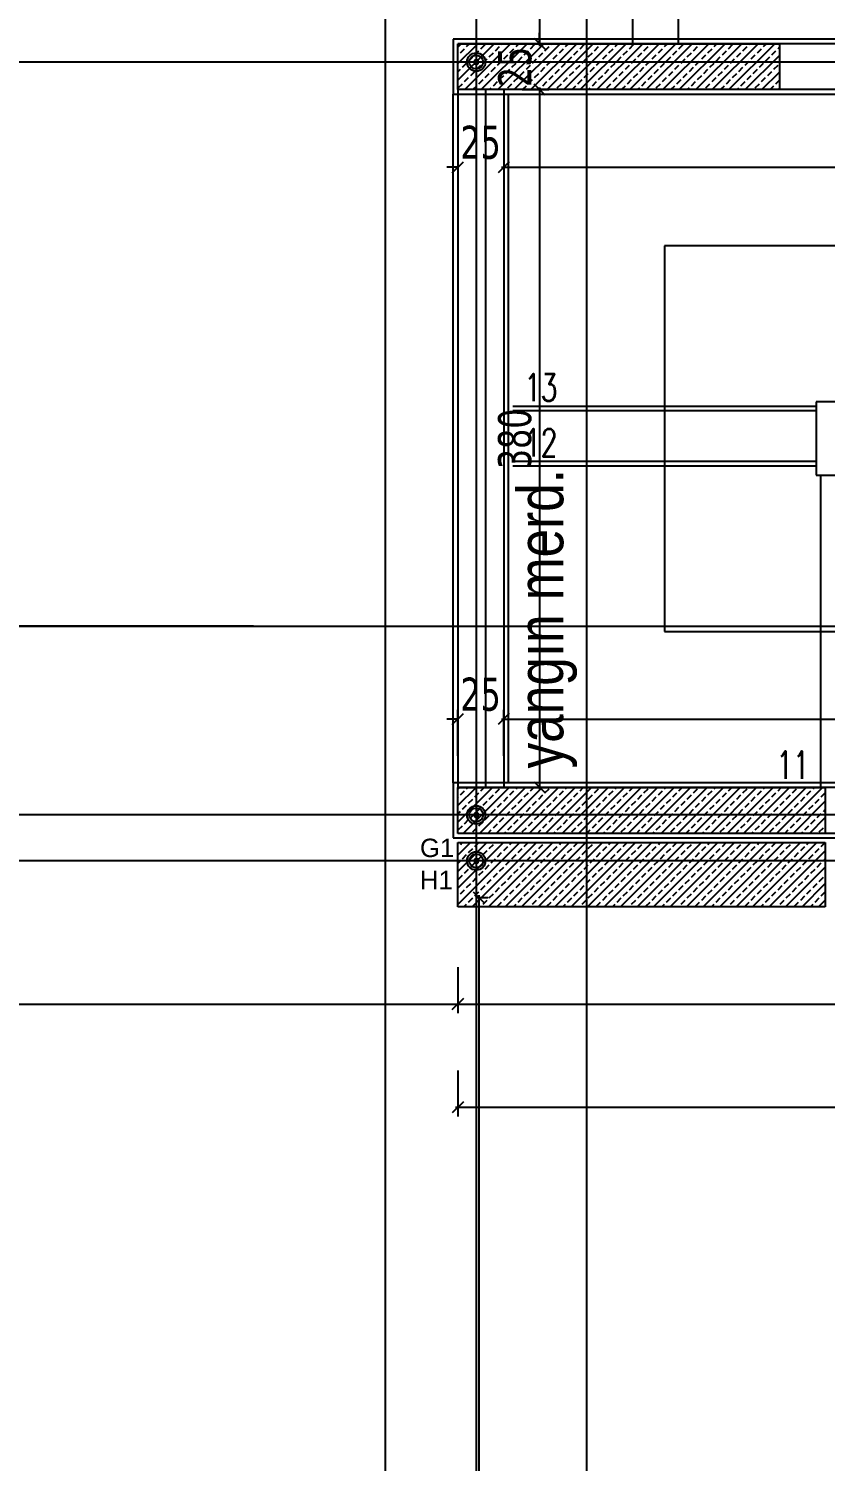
# Model space of a CAD drawing. Header units: millimetres. Extents: x 43168.9 to 43194.6, y -25545.1 to -25543.4.
# Drawn here: x 43170.3052 to 43170.3919, y -25544.6193 to -25544.4633 of the extents above; entities that cross this region are included whole.
import ezdxf
from ezdxf.enums import TextEntityAlignment as Align

# ---------------------------------------------------------------- set-up
doc = ezdxf.new("R2010")
doc.units = ezdxf.units.MM
doc.header["$LTSCALE"] = 200
for name, pattern in [('DASHDOT', [1, 0.5, -0.25, 0, -0.25]), ('DASHDOT2', [0.5, 0.25, -0.125, 0, -0.125]), ('HIDDEN2', [0.1875, 0.125, -0.0625])]:
    doc.linetypes.add(name, pattern=pattern)
for name, color, linetype in [('aks_sgh', 5, 'DASHDOT2'), ('duv_sgh', 4, 'Continuous'), ('gor-3_sgh', 191, 'Continuous'), ('gor-4_sgh', 17, 'Continuous'), ('izd-alt_sgh', 8, 'HIDDEN2'), ('kesitcizgisi_sgh', 22, 'Continuous'), ('kolon-b.a_sgh', 6, 'Continuous'), ('merdi_sgh', 3, 'Continuous'), ('olcuic_sgh', 183, 'Continuous'), ('sembol_sgh', 8, 'Continuous'), ('siva_sgh', 145, 'Continuous'), ('tarama-betonarme_sgh', 223, 'Continuous'), ('yapi-yaklasma_sgh', 41, 'DASHDOT'), ('yazi-mahal_sgh', 12, 'Continuous'), ('yazi-merdi_sgh', 9, 'Continuous')]:
    doc.layers.add(name, color=color, linetype=linetype)
doc.styles.add('1-200', font='arial.ttf', dxfattribs={"height": 60})
doc.styles.add('dim', font='VERDANA.TTF', dxfattribs={"width": 0.7})
doc.styles.add('text2', font='arial.ttf')
doc.styles.add('text3', font='simplex8.shx', dxfattribs={"width": 0.7})

msp = doc.modelspace()

# ---------------------------------------------------------------- hatches: boundary and pattern name
h = msp.add_hatch(color=256)
edge = h.paths.add_edge_path()
edge.add_arc((43170.35388, -25544.46692), 0.001, 0, 360)
edge = h.paths.add_edge_path(flags=16)
edge.add_arc((43170.35388, -25544.46692), 0.00075, 0, 360)
h = msp.add_hatch(color=256)
edge = h.paths.add_edge_path()
edge.add_arc((43170.35388, -25544.46692), 0.001, 0, 360)
edge = h.paths.add_edge_path(flags=16)
edge.add_arc((43170.35388, -25544.46692), 0.00075, 0, 360)
h = msp.add_hatch(color=256)
edge = h.paths.add_edge_path()
edge.add_arc((43170.35388, -25544.54892), 0.001, 0, 360)
edge = h.paths.add_edge_path(flags=16)
edge.add_arc((43170.35388, -25544.54892), 0.00075, 0, 360)
h = msp.add_hatch(color=256)
edge = h.paths.add_edge_path()
edge.add_arc((43170.35388, -25544.54892), 0.001, 0, 360)
edge = h.paths.add_edge_path(flags=16)
edge.add_arc((43170.35388, -25544.54892), 0.00075, 0, 360)
h = msp.add_hatch(color=256)
edge = h.paths.add_edge_path()
edge.add_arc((43170.35388, -25544.55392), 0.001, 0, 360)
edge = h.paths.add_edge_path(flags=16)
edge.add_arc((43170.35388, -25544.55392), 0.00075, 0, 360)

# ---------------------------------------------------------------- linework, layer by layer
at = {"color": 0, "linetype": 'ByBlock', "lineweight": -2}
for p, q in [((43170.36018, -25544.46432), (43170.36138, -25544.46552)), ((43170.36018, -25544.46432), (43170.36138, -25544.46552)), ((43170.35408, -25544.46672), (43170.35368, -25544.46672)), ((43170.35368, -25544.46672), (43170.35368, -25544.46712)), ((43170.35408, -25544.46672), (43170.35368, -25544.46672)), ((43170.35368, -25544.46672), (43170.35368, -25544.46712)), ((43170.35368, -25544.46712), (43170.35408, -25544.46712)), ((43170.35368, -25544.46712), (43170.35408, -25544.46712)), ((43170.35395, -25544.46685), (43170.35381, -25544.46699)), ((43170.35395, -25544.46699), (43170.35381, -25544.46685)), ((43170.35395, -25544.46685), (43170.35381, -25544.46699)), ((43170.35395, -25544.46699), (43170.35381, -25544.46685)), ((43170.35408, -25544.46712), (43170.35408, -25544.46672)), ((43170.35408, -25544.46712), (43170.35408, -25544.46672)), ((43170.36138, -25544.47052), (43170.36018, -25544.46932)), ((43170.36138, -25544.47052), (43170.36018, -25544.46932)), ((43170.35128, -25544.47897), (43170.35248, -25544.47777)), ((43170.35748, -25544.47777), (43170.35628, -25544.47897)), ((43170.35748, -25544.47777), (43170.35628, -25544.47897)), ((43170.35128, -25544.53907), (43170.35248, -25544.53787)), ((43170.35748, -25544.53787), (43170.35628, -25544.53907)), ((43170.35748, -25544.53787), (43170.35628, -25544.53907)), ((43170.36018, -25544.54532), (43170.36138, -25544.54652)), ((43170.35408, -25544.54872), (43170.35368, -25544.54872)), ((43170.35368, -25544.54872), (43170.35368, -25544.54912)), ((43170.35408, -25544.54872), (43170.35368, -25544.54872)), ((43170.35368, -25544.54872), (43170.35368, -25544.54912)), ((43170.35368, -25544.54912), (43170.35408, -25544.54912)), ((43170.35368, -25544.54912), (43170.35408, -25544.54912)), ((43170.35395, -25544.54885), (43170.35381, -25544.54899)), ((43170.35395, -25544.54899), (43170.35381, -25544.54885)), ((43170.35395, -25544.54885), (43170.35381, -25544.54899)), ((43170.35395, -25544.54899), (43170.35381, -25544.54885)), ((43170.35408, -25544.54912), (43170.35408, -25544.54872)), ((43170.35408, -25544.54912), (43170.35408, -25544.54872)), ((43170.35408, -25544.55372), (43170.35368, -25544.55372)), ((43170.35368, -25544.55372), (43170.35368, -25544.55412)), ((43170.35395, -25544.55385), (43170.35381, -25544.55399)), ((43170.35395, -25544.55399), (43170.35381, -25544.55385)), ((43170.35408, -25544.55412), (43170.35408, -25544.55372)), ((43170.35368, -25544.55412), (43170.35408, -25544.55412)), ((43170.35477, -25544.55852), (43170.35357, -25544.55732)), ((43170.35128, -25544.57011), (43170.35248, -25544.56891)), ((43170.35248, -25544.56891), (43170.35128, -25544.57011)), ((43170.35248, -25544.58016), (43170.35128, -25544.58136))]:
    msp.add_line(p, q, dxfattribs=at)
at = {"linetype": 'DASHDOT'}
msp.add_line((43170.32963, -25544.52837), (43170.19743, -25544.52837), dxfattribs=at)
at = {"color": 0, "linetype": 'Continuous', "lineweight": -2}
for centre, radius in [((43170.35388, -25544.46692), 0.001), ((43170.35388, -25544.46692), 0.001), ((43170.35388, -25544.46692), 0.00075), ((43170.35388, -25544.46692), 0.00075), ((43170.35388, -25544.54892), 0.001), ((43170.35388, -25544.54892), 0.001), ((43170.35388, -25544.54892), 0.00075), ((43170.35388, -25544.54892), 0.00075), ((43170.35388, -25544.55392), 0.001), ((43170.35388, -25544.55392), 0.00075)]:
    msp.add_circle(centre, radius, dxfattribs=at)
at = {"layer": 'aks_sgh'}
for p, q in [((43170.35388, -25543.74092), (43170.35388, -25544.78992)), ((43170.36588, -25543.74092), (43170.36588, -25544.78992)), ((43171.17088, -25544.46692), (43170.19488, -25544.46692)), ((43171.17088, -25544.54892), (43170.19488, -25544.54892)), ((43171.17088, -25544.55392), (43170.19488, -25544.55392))]:
    msp.add_line(p, q, dxfattribs=at)
at = {"layer": 'duv_sgh'}
for p, q in [((43170.37088, -25544.34992), (43170.37088, -25544.46492)), ((43170.37588, -25544.34992), (43170.37588, -25544.46492)), ((43170.35188, -25544.46992), (43170.35188, -25544.46492)), ((43170.49688, -25544.46492), (43170.35188, -25544.46492)), ((43170.35688, -25544.46992), (43170.35188, -25544.46992)), ((43170.49288, -25544.46992), (43170.35688, -25544.46992)), ((43170.35188, -25544.55092), (43170.35188, -25544.54592)), ((43170.35688, -25544.54592), (43170.35188, -25544.54592)), ((43170.49288, -25544.54592), (43170.35688, -25544.54592)), ((43170.49688, -25544.55092), (43170.35188, -25544.55092))]:
    msp.add_line(p, q, dxfattribs=at)
at = {"layer": 'gor-3_sgh'}
for p, q in [((43170.35138, -25544.54542), (43170.35138, -25544.47042)), ((43170.35738, -25544.54542), (43170.35738, -25544.47042))]:
    msp.add_line(p, q, dxfattribs=at)
at = {"layer": 'gor-4_sgh'}
for p, q in [((43170.35388, -25544.46992), (43170.35388, -25544.54592)), ((43170.35488, -25544.46992), (43170.35488, -25544.54592))]:
    msp.add_line(p, q, dxfattribs=at)
at = {"layer": 'izd-alt_sgh'}
for p, q in [((43170.35188, -25544.46992), (43170.35188, -25544.54592)), ((43170.35688, -25544.46992), (43170.35688, -25544.54592)), ((43170.39088, -25544.50442), (43170.35788, -25544.50442)), ((43170.39088, -25544.51042), (43170.35788, -25544.51042)), ((43170.39138, -25544.54592), (43170.39138, -25544.51192))]:
    msp.add_line(p, q, dxfattribs=at)
at = {"layer": 'kesitcizgisi_sgh', "linetype": 'DASHDOT'}
msp.add_line((43170.24963, -25544.52837), (43171.04213, -25544.52837), dxfattribs=at)
at = {"layer": 'kolon-b.a_sgh'}
for p, q in [((43170.35188, -25544.46492), (43170.38688, -25544.46492)), ((43170.35188, -25544.46992), (43170.35188, -25544.46492)), ((43170.38688, -25544.46492), (43170.38688, -25544.46992)), ((43170.38688, -25544.46992), (43170.35188, -25544.46992)), ((43170.35188, -25544.54592), (43170.39188, -25544.54592)), ((43170.35188, -25544.55092), (43170.35188, -25544.54592)), ((43170.39188, -25544.54592), (43170.39188, -25544.55092)), ((43170.39188, -25544.55092), (43170.35188, -25544.55092)), ((43170.35188, -25544.55192), (43170.39188, -25544.55192)), ((43170.35188, -25544.55892), (43170.35188, -25544.55192)), ((43170.39188, -25544.55192), (43170.39188, -25544.55892)), ((43170.39188, -25544.55892), (43170.35188, -25544.55892))]:
    msp.add_line(p, q, dxfattribs=at)
at = {"layer": 'merdi_sgh', "color": 43}
for p, q in [((43170.39688, -25544.50392), (43170.39088, -25544.50392)), ((43170.39088, -25544.50392), (43170.39088, -25544.51192)), ((43170.39088, -25544.51192), (43170.39688, -25544.51192))]:
    msp.add_line(p, q, dxfattribs=at)
at = {"layer": 'merdi_sgh'}
for p, q in [((43170.39088, -25544.50492), (43170.35788, -25544.50492)), ((43170.39088, -25544.51092), (43170.35788, -25544.51092))]:
    msp.add_line(p, q, dxfattribs=at)
at = {"layer": 'olcuic_sgh'}
for p, q in [((43170.36078, -25543.84267), (43170.36078, -25544.46517)), ((43170.36478, -25544.46492), (43170.35978, -25544.46492)), ((43170.36478, -25544.46492), (43170.35978, -25544.46492)), ((43170.36078, -25544.46492), (43170.36078, -25544.46372)), ((43170.36078, -25544.46967), (43170.36078, -25544.54617)), ((43170.35888, -25544.46992), (43170.36178, -25544.46992)), ((43170.35888, -25544.46992), (43170.36178, -25544.46992)), ((43170.36078, -25544.46992), (43170.36078, -25544.47112)), ((43170.35188, -25544.47437), (43170.35188, -25544.47937)), ((43170.35688, -25544.47437), (43170.35688, -25544.47937)), ((43170.35688, -25544.47437), (43170.35688, -25544.47937)), ((43170.35188, -25544.47837), (43170.35068, -25544.47837)), ((43170.35663, -25544.47837), (43170.49313, -25544.47837)), ((43170.35688, -25544.47837), (43170.35808, -25544.47837)), ((43170.35188, -25544.54247), (43170.35188, -25544.53747)), ((43170.35688, -25544.54247), (43170.35688, -25544.53747)), ((43170.35688, -25544.54247), (43170.35688, -25544.53747)), ((43170.35188, -25544.53847), (43170.35068, -25544.53847)), ((43170.35663, -25544.53847), (43170.49313, -25544.53847)), ((43170.35688, -25544.53847), (43170.35808, -25544.53847)), ((43170.35888, -25544.54592), (43170.36178, -25544.54592)), ((43170.35388, -25544.55792), (43170.35517, -25544.55792)), ((43170.35417, -25544.55767), (43170.35417, -25544.78123)), ((43170.35188, -25544.56551), (43170.35188, -25544.57051)), ((43170.35188, -25544.56551), (43170.35188, -25544.57051)), ((43170.24875, -25544.56951), (43170.35213, -25544.56951)), ((43170.35163, -25544.56951), (43170.51713, -25544.56951)), ((43170.35188, -25544.57676), (43170.35188, -25544.58176)), ((43170.35163, -25544.58076), (43171.02013, -25544.58076))]:
    msp.add_line(p, q, dxfattribs=at)
at = {"layer": 'sembol_sgh'}
for p, q in [((43170.38588, -25544.48692), (43170.37438, -25544.48692)), ((43170.37438, -25544.48692), (43170.37438, -25544.52892)), ((43170.45188, -25544.48692), (43170.37988, -25544.48692)), ((43170.37438, -25544.52892), (43170.38588, -25544.52892)), ((43170.37988, -25544.52892), (43170.44588, -25544.52892))]:
    msp.add_line(p, q, dxfattribs=at)
at = {"layer": 'siva_sgh'}
for p, q in [((43170.49738, -25544.46442), (43170.35138, -25544.46442)), ((43170.35138, -25544.46442), (43170.35138, -25544.47042)), ((43170.35138, -25544.47042), (43170.49238, -25544.47042)), ((43170.49238, -25544.54542), (43170.35138, -25544.54542)), ((43170.35138, -25544.54542), (43170.35138, -25544.55142)), ((43170.35138, -25544.55142), (43170.49738, -25544.55142))]:
    msp.add_line(p, q, dxfattribs=at)
at = {"layer": 'tarama-betonarme_sgh'}
for p, q in [((43170.35188, -25544.46529), (43170.35225, -25544.46492)), ((43170.35188, -25544.46708), (43170.35404, -25544.46492)), ((43170.35188, -25544.46888), (43170.35584, -25544.46492)), ((43170.35263, -25544.46992), (43170.35763, -25544.46492)), ((43170.35283, -25544.46523), (43170.35314, -25544.46492)), ((43170.3544, -25544.46546), (43170.35485, -25544.46501)), ((43170.35443, -25544.46992), (43170.35943, -25544.46492)), ((43170.35623, -25544.46992), (43170.36123, -25544.46492)), ((43170.35665, -25544.46501), (43170.35674, -25544.46492)), ((43170.35802, -25544.46992), (43170.36302, -25544.46492)), ((43170.35822, -25544.46523), (43170.35853, -25544.46492)), ((43170.35979, -25544.46546), (43170.36024, -25544.46501)), ((43170.35982, -25544.46992), (43170.36482, -25544.46492)), ((43170.36161, -25544.46992), (43170.36661, -25544.46492)), ((43170.36203, -25544.46501), (43170.36212, -25544.46492)), ((43170.36341, -25544.46992), (43170.36841, -25544.46492)), ((43170.36361, -25544.46523), (43170.36392, -25544.46492)), ((43170.36518, -25544.46546), (43170.36563, -25544.46501)), ((43170.36521, -25544.46992), (43170.37021, -25544.46492)), ((43170.367, -25544.46992), (43170.372, -25544.46492)), ((43170.36742, -25544.46501), (43170.36751, -25544.46492)), ((43170.3688, -25544.46992), (43170.3738, -25544.46492)), ((43170.36899, -25544.46523), (43170.36931, -25544.46492)), ((43170.37056, -25544.46546), (43170.37101, -25544.46501)), ((43170.37059, -25544.46992), (43170.37559, -25544.46492)), ((43170.37239, -25544.46992), (43170.37739, -25544.46492)), ((43170.37281, -25544.46501), (43170.3729, -25544.46492)), ((43170.37419, -25544.46992), (43170.37919, -25544.46492)), ((43170.37438, -25544.46523), (43170.3747, -25544.46492)), ((43170.37595, -25544.46546), (43170.3764, -25544.46501)), ((43170.37598, -25544.46992), (43170.38098, -25544.46492)), ((43170.37778, -25544.46992), (43170.38278, -25544.46492)), ((43170.3782, -25544.46501), (43170.37829, -25544.46492)), ((43170.37957, -25544.46992), (43170.38457, -25544.46492)), ((43170.37977, -25544.46523), (43170.38008, -25544.46492)), ((43170.38134, -25544.46546), (43170.38179, -25544.46501)), ((43170.38137, -25544.46992), (43170.38637, -25544.46492)), ((43170.38359, -25544.46501), (43170.38368, -25544.46492)), ((43170.38516, -25544.46523), (43170.38547, -25544.46492)), ((43170.35188, -25544.46618), (43170.35193, -25544.46613)), ((43170.35216, -25544.46591), (43170.3526, -25544.46546)), ((43170.35305, -25544.46681), (43170.3535, -25544.46636)), ((43170.35373, -25544.46613), (43170.35418, -25544.46568)), ((43170.35462, -25544.46703), (43170.35507, -25544.46658)), ((43170.3553, -25544.46636), (43170.35575, -25544.46591)), ((43170.35597, -25544.46568), (43170.35642, -25544.46523)), ((43170.35687, -25544.46658), (43170.35732, -25544.46613)), ((43170.35754, -25544.46591), (43170.35799, -25544.46546)), ((43170.35844, -25544.46681), (43170.35889, -25544.46636)), ((43170.35911, -25544.46613), (43170.35956, -25544.46568)), ((43170.36001, -25544.46703), (43170.36046, -25544.46658)), ((43170.36069, -25544.46636), (43170.36114, -25544.46591)), ((43170.36136, -25544.46568), (43170.36181, -25544.46523)), ((43170.36226, -25544.46658), (43170.36271, -25544.46613)), ((43170.36293, -25544.46591), (43170.36338, -25544.46546)), ((43170.36383, -25544.46681), (43170.36428, -25544.46636)), ((43170.3645, -25544.46613), (43170.36495, -25544.46568)), ((43170.3654, -25544.46703), (43170.36585, -25544.46658)), ((43170.36607, -25544.46636), (43170.36652, -25544.46591)), ((43170.36675, -25544.46568), (43170.3672, -25544.46523)), ((43170.36765, -25544.46658), (43170.3681, -25544.46613)), ((43170.36832, -25544.46591), (43170.36877, -25544.46546)), ((43170.36922, -25544.46681), (43170.36967, -25544.46636)), ((43170.36989, -25544.46613), (43170.37034, -25544.46568)), ((43170.37079, -25544.46703), (43170.37124, -25544.46658)), ((43170.37146, -25544.46636), (43170.37191, -25544.46591)), ((43170.37214, -25544.46568), (43170.37259, -25544.46523)), ((43170.37303, -25544.46658), (43170.37348, -25544.46613)), ((43170.37371, -25544.46591), (43170.37416, -25544.46546)), ((43170.37461, -25544.46681), (43170.37505, -25544.46636)), ((43170.37528, -25544.46613), (43170.37573, -25544.46568)), ((43170.37618, -25544.46703), (43170.37663, -25544.46658)), ((43170.37685, -25544.46636), (43170.3773, -25544.46591)), ((43170.37752, -25544.46568), (43170.37797, -25544.46523)), ((43170.37842, -25544.46658), (43170.37887, -25544.46613)), ((43170.3791, -25544.46591), (43170.37955, -25544.46546)), ((43170.37999, -25544.46681), (43170.38044, -25544.46636)), ((43170.38067, -25544.46613), (43170.38112, -25544.46568)), ((43170.38157, -25544.46703), (43170.38201, -25544.46658)), ((43170.38224, -25544.46636), (43170.38269, -25544.46591)), ((43170.38291, -25544.46568), (43170.38336, -25544.46523)), ((43170.38317, -25544.46992), (43170.38688, -25544.46621)), ((43170.38381, -25544.46658), (43170.38426, -25544.46613)), ((43170.38448, -25544.46591), (43170.38493, -25544.46546)), ((43170.38538, -25544.46681), (43170.38583, -25544.46636)), ((43170.38606, -25544.46613), (43170.3865, -25544.46568)), ((43170.38673, -25544.46546), (43170.38688, -25544.46531)), ((43170.35188, -25544.46798), (43170.35216, -25544.4677)), ((43170.35238, -25544.46748), (43170.35283, -25544.46703)), ((43170.35328, -25544.46838), (43170.35373, -25544.46793)), ((43170.35395, -25544.4677), (43170.3544, -25544.46725)), ((43170.35485, -25544.4686), (43170.3553, -25544.46815)), ((43170.35552, -25544.46793), (43170.35597, -25544.46748)), ((43170.3562, -25544.46725), (43170.35665, -25544.46681)), ((43170.35709, -25544.46815), (43170.35754, -25544.4677)), ((43170.35777, -25544.46748), (43170.35822, -25544.46703)), ((43170.35867, -25544.46838), (43170.35911, -25544.46793)), ((43170.35934, -25544.4677), (43170.35979, -25544.46725)), ((43170.36024, -25544.4686), (43170.36069, -25544.46815)), ((43170.36091, -25544.46793), (43170.36136, -25544.46748)), ((43170.36158, -25544.46725), (43170.36203, -25544.46681)), ((43170.36248, -25544.46815), (43170.36293, -25544.4677)), ((43170.36316, -25544.46748), (43170.36361, -25544.46703)), ((43170.36405, -25544.46838), (43170.3645, -25544.46793)), ((43170.36473, -25544.4677), (43170.36518, -25544.46725)), ((43170.36563, -25544.4686), (43170.36607, -25544.46815)), ((43170.3663, -25544.46793), (43170.36675, -25544.46748)), ((43170.36697, -25544.46725), (43170.36742, -25544.46681)), ((43170.36787, -25544.46815), (43170.36832, -25544.4677)), ((43170.36854, -25544.46748), (43170.36899, -25544.46703)), ((43170.36944, -25544.46838), (43170.36989, -25544.46793)), ((43170.37012, -25544.4677), (43170.37056, -25544.46725)), ((43170.37101, -25544.4686), (43170.37146, -25544.46815)), ((43170.37169, -25544.46793), (43170.37214, -25544.46748)), ((43170.37236, -25544.46725), (43170.37281, -25544.46681)), ((43170.37326, -25544.46815), (43170.37371, -25544.4677)), ((43170.37393, -25544.46748), (43170.37438, -25544.46703)), ((43170.37483, -25544.46838), (43170.37528, -25544.46793)), ((43170.3755, -25544.4677), (43170.37595, -25544.46725)), ((43170.3764, -25544.4686), (43170.37685, -25544.46815)), ((43170.37708, -25544.46793), (43170.37752, -25544.46748)), ((43170.37775, -25544.46725), (43170.3782, -25544.46681)), ((43170.37865, -25544.46815), (43170.3791, -25544.4677)), ((43170.37932, -25544.46748), (43170.37977, -25544.46703)), ((43170.38022, -25544.46838), (43170.38067, -25544.46793)), ((43170.38089, -25544.4677), (43170.38134, -25544.46725)), ((43170.38179, -25544.4686), (43170.38224, -25544.46815)), ((43170.38246, -25544.46793), (43170.38291, -25544.46748)), ((43170.38314, -25544.46725), (43170.38359, -25544.46681)), ((43170.38404, -25544.46815), (43170.38448, -25544.4677)), ((43170.38471, -25544.46748), (43170.38516, -25544.46703)), ((43170.38496, -25544.46992), (43170.38688, -25544.468)), ((43170.38561, -25544.46838), (43170.38606, -25544.46793)), ((43170.38628, -25544.4677), (43170.38673, -25544.46725)), ((43170.35193, -25544.46972), (43170.35238, -25544.46928)), ((43170.3526, -25544.46905), (43170.35305, -25544.4686)), ((43170.35353, -25544.46992), (43170.35395, -25544.4695)), ((43170.35418, -25544.46928), (43170.35462, -25544.46883)), ((43170.35575, -25544.4695), (43170.3562, -25544.46905)), ((43170.35642, -25544.46883), (43170.35687, -25544.46838)), ((43170.35732, -25544.46972), (43170.35777, -25544.46928)), ((43170.35799, -25544.46905), (43170.35844, -25544.4686)), ((43170.35892, -25544.46992), (43170.35934, -25544.4695)), ((43170.35956, -25544.46928), (43170.36001, -25544.46883)), ((43170.36114, -25544.4695), (43170.36158, -25544.46905)), ((43170.36181, -25544.46883), (43170.36226, -25544.46838)), ((43170.36271, -25544.46972), (43170.36316, -25544.46928)), ((43170.36338, -25544.46905), (43170.36383, -25544.4686)), ((43170.36431, -25544.46992), (43170.36473, -25544.4695)), ((43170.36495, -25544.46928), (43170.3654, -25544.46883)), ((43170.36652, -25544.4695), (43170.36697, -25544.46905)), ((43170.3672, -25544.46883), (43170.36765, -25544.46838)), ((43170.3681, -25544.46972), (43170.36854, -25544.46928)), ((43170.36877, -25544.46905), (43170.36922, -25544.4686)), ((43170.3697, -25544.46992), (43170.37012, -25544.4695)), ((43170.37034, -25544.46928), (43170.37079, -25544.46883)), ((43170.37191, -25544.4695), (43170.37236, -25544.46905)), ((43170.37259, -25544.46883), (43170.37303, -25544.46838)), ((43170.37348, -25544.46972), (43170.37393, -25544.46928)), ((43170.37416, -25544.46905), (43170.37461, -25544.4686)), ((43170.37508, -25544.46992), (43170.3755, -25544.4695)), ((43170.37573, -25544.46928), (43170.37618, -25544.46883)), ((43170.3773, -25544.4695), (43170.37775, -25544.46905)), ((43170.37797, -25544.46883), (43170.37842, -25544.46838)), ((43170.37887, -25544.46972), (43170.37932, -25544.46928)), ((43170.37955, -25544.46905), (43170.37999, -25544.4686)), ((43170.38047, -25544.46992), (43170.38089, -25544.4695)), ((43170.38112, -25544.46928), (43170.38157, -25544.46883)), ((43170.38269, -25544.4695), (43170.38314, -25544.46905)), ((43170.38336, -25544.46883), (43170.38381, -25544.46838)), ((43170.38426, -25544.46972), (43170.38471, -25544.46928)), ((43170.38493, -25544.46905), (43170.38538, -25544.4686)), ((43170.38586, -25544.46992), (43170.38628, -25544.4695)), ((43170.3865, -25544.46928), (43170.38688, -25544.4689)), ((43170.35533, -25544.46992), (43170.35552, -25544.46972)), ((43170.36072, -25544.46992), (43170.36091, -25544.46972)), ((43170.3661, -25544.46992), (43170.3663, -25544.46972)), ((43170.37149, -25544.46992), (43170.37169, -25544.46972)), ((43170.37688, -25544.46992), (43170.37708, -25544.46972)), ((43170.38227, -25544.46992), (43170.38246, -25544.46972)), ((43170.38676, -25544.46992), (43170.38688, -25544.4698)), ((43170.35188, -25544.54611), (43170.35207, -25544.54592)), ((43170.35188, -25544.5479), (43170.35386, -25544.54592)), ((43170.35188, -25544.5497), (43170.35566, -25544.54592)), ((43170.35246, -25544.55092), (43170.35746, -25544.54592)), ((43170.35283, -25544.54606), (43170.35297, -25544.54592)), ((43170.35425, -25544.55092), (43170.35925, -25544.54592)), ((43170.3544, -25544.54628), (43170.35476, -25544.54592)), ((43170.35597, -25544.54651), (43170.35642, -25544.54606)), ((43170.35605, -25544.55092), (43170.36105, -25544.54592)), ((43170.35784, -25544.55092), (43170.36284, -25544.54592)), ((43170.35822, -25544.54606), (43170.35835, -25544.54592)), ((43170.35964, -25544.55092), (43170.36464, -25544.54592)), ((43170.35979, -25544.54628), (43170.36015, -25544.54592)), ((43170.36136, -25544.54651), (43170.36181, -25544.54606)), ((43170.36144, -25544.55092), (43170.36644, -25544.54592)), ((43170.36323, -25544.55092), (43170.36823, -25544.54592)), ((43170.36361, -25544.54606), (43170.36374, -25544.54592)), ((43170.36503, -25544.55092), (43170.37003, -25544.54592)), ((43170.36518, -25544.54628), (43170.36554, -25544.54592)), ((43170.36675, -25544.54651), (43170.3672, -25544.54606)), ((43170.36682, -25544.55092), (43170.37182, -25544.54592)), ((43170.36862, -25544.55092), (43170.37362, -25544.54592)), ((43170.36899, -25544.54606), (43170.36913, -25544.54592)), ((43170.37042, -25544.55092), (43170.37542, -25544.54592)), ((43170.37056, -25544.54628), (43170.37093, -25544.54592)), ((43170.37214, -25544.54651), (43170.37259, -25544.54606)), ((43170.37221, -25544.55092), (43170.37721, -25544.54592)), ((43170.37401, -25544.55092), (43170.37901, -25544.54592)), ((43170.37438, -25544.54606), (43170.37452, -25544.54592)), ((43170.3758, -25544.55092), (43170.3808, -25544.54592)), ((43170.37595, -25544.54628), (43170.37631, -25544.54592)), ((43170.37752, -25544.54651), (43170.37797, -25544.54606)), ((43170.3776, -25544.55092), (43170.3826, -25544.54592)), ((43170.3794, -25544.55092), (43170.3844, -25544.54592)), ((43170.37977, -25544.54606), (43170.37991, -25544.54592)), ((43170.38119, -25544.55092), (43170.38619, -25544.54592)), ((43170.38134, -25544.54628), (43170.3817, -25544.54592)), ((43170.38291, -25544.54651), (43170.38336, -25544.54606)), ((43170.38299, -25544.55092), (43170.38799, -25544.54592)), ((43170.38478, -25544.55092), (43170.38978, -25544.54592)), ((43170.38516, -25544.54606), (43170.38529, -25544.54592)), ((43170.38658, -25544.55092), (43170.39158, -25544.54592)), ((43170.38673, -25544.54628), (43170.38709, -25544.54592)), ((43170.3883, -25544.54651), (43170.38875, -25544.54606)), ((43170.39055, -25544.54606), (43170.39068, -25544.54592)), ((43170.35188, -25544.54701), (43170.35193, -25544.54695)), ((43170.35216, -25544.54673), (43170.3526, -25544.54628)), ((43170.35305, -25544.54763), (43170.3535, -25544.54718)), ((43170.35373, -25544.54695), (43170.35418, -25544.54651)), ((43170.35462, -25544.54785), (43170.35507, -25544.5474)), ((43170.3553, -25544.54718), (43170.35575, -25544.54673)), ((43170.3562, -25544.54808), (43170.35665, -25544.54763)), ((43170.35687, -25544.5474), (43170.35732, -25544.54695)), ((43170.35754, -25544.54673), (43170.35799, -25544.54628)), ((43170.35844, -25544.54763), (43170.35889, -25544.54718)), ((43170.35911, -25544.54695), (43170.35956, -25544.54651)), ((43170.36001, -25544.54785), (43170.36046, -25544.5474)), ((43170.36069, -25544.54718), (43170.36114, -25544.54673)), ((43170.36158, -25544.54808), (43170.36203, -25544.54763)), ((43170.36226, -25544.5474), (43170.36271, -25544.54695)), ((43170.36293, -25544.54673), (43170.36338, -25544.54628)), ((43170.36383, -25544.54763), (43170.36428, -25544.54718)), ((43170.3645, -25544.54695), (43170.36495, -25544.54651)), ((43170.3654, -25544.54785), (43170.36585, -25544.5474)), ((43170.36607, -25544.54718), (43170.36652, -25544.54673)), ((43170.36697, -25544.54808), (43170.36742, -25544.54763)), ((43170.36765, -25544.5474), (43170.3681, -25544.54695)), ((43170.36832, -25544.54673), (43170.36877, -25544.54628)), ((43170.36922, -25544.54763), (43170.36967, -25544.54718)), ((43170.36989, -25544.54695), (43170.37034, -25544.54651)), ((43170.37079, -25544.54785), (43170.37124, -25544.5474)), ((43170.37146, -25544.54718), (43170.37191, -25544.54673)), ((43170.37236, -25544.54808), (43170.37281, -25544.54763)), ((43170.37303, -25544.5474), (43170.37348, -25544.54695)), ((43170.37371, -25544.54673), (43170.37416, -25544.54628)), ((43170.37461, -25544.54763), (43170.37505, -25544.54718)), ((43170.37528, -25544.54695), (43170.37573, -25544.54651)), ((43170.37618, -25544.54785), (43170.37663, -25544.5474)), ((43170.37685, -25544.54718), (43170.3773, -25544.54673)), ((43170.37775, -25544.54808), (43170.3782, -25544.54763)), ((43170.37842, -25544.5474), (43170.37887, -25544.54695)), ((43170.3791, -25544.54673), (43170.37955, -25544.54628)), ((43170.37999, -25544.54763), (43170.38044, -25544.54718)), ((43170.38067, -25544.54695), (43170.38112, -25544.54651)), ((43170.38157, -25544.54785), (43170.38201, -25544.5474)), ((43170.38224, -25544.54718), (43170.38269, -25544.54673)), ((43170.38314, -25544.54808), (43170.38359, -25544.54763)), ((43170.38381, -25544.5474), (43170.38426, -25544.54695)), ((43170.38448, -25544.54673), (43170.38493, -25544.54628)), ((43170.38538, -25544.54763), (43170.38583, -25544.54718)), ((43170.38606, -25544.54695), (43170.3865, -25544.54651)), ((43170.38695, -25544.54785), (43170.3874, -25544.5474)), ((43170.38763, -25544.54718), (43170.38808, -25544.54673)), ((43170.38838, -25544.55092), (43170.39188, -25544.54742)), ((43170.38853, -25544.54808), (43170.38897, -25544.54763)), ((43170.3892, -25544.5474), (43170.38965, -25544.54695)), ((43170.38987, -25544.54673), (43170.39032, -25544.54628)), ((43170.39077, -25544.54763), (43170.39122, -25544.54718)), ((43170.39144, -25544.54695), (43170.39188, -25544.54652)), ((43170.35188, -25544.5488), (43170.35216, -25544.54853)), ((43170.35238, -25544.5483), (43170.35283, -25544.54785)), ((43170.35328, -25544.5492), (43170.35373, -25544.54875)), ((43170.35395, -25544.54853), (43170.3544, -25544.54808)), ((43170.35485, -25544.54942), (43170.3553, -25544.54897)), ((43170.35552, -25544.54875), (43170.35597, -25544.5483)), ((43170.35642, -25544.54965), (43170.35687, -25544.5492)), ((43170.35709, -25544.54897), (43170.35754, -25544.54853)), ((43170.35777, -25544.5483), (43170.35822, -25544.54785)), ((43170.35867, -25544.5492), (43170.35911, -25544.54875)), ((43170.35934, -25544.54853), (43170.35979, -25544.54808)), ((43170.36024, -25544.54942), (43170.36069, -25544.54897)), ((43170.36091, -25544.54875), (43170.36136, -25544.5483)), ((43170.36181, -25544.54965), (43170.36226, -25544.5492)), ((43170.36248, -25544.54897), (43170.36293, -25544.54853)), ((43170.36316, -25544.5483), (43170.36361, -25544.54785)), ((43170.36405, -25544.5492), (43170.3645, -25544.54875)), ((43170.36473, -25544.54853), (43170.36518, -25544.54808)), ((43170.36563, -25544.54942), (43170.36607, -25544.54897)), ((43170.3663, -25544.54875), (43170.36675, -25544.5483)), ((43170.3672, -25544.54965), (43170.36765, -25544.5492)), ((43170.36787, -25544.54897), (43170.36832, -25544.54853)), ((43170.36854, -25544.5483), (43170.36899, -25544.54785)), ((43170.36944, -25544.5492), (43170.36989, -25544.54875)), ((43170.37012, -25544.54853), (43170.37056, -25544.54808)), ((43170.37101, -25544.54942), (43170.37146, -25544.54897)), ((43170.37169, -25544.54875), (43170.37214, -25544.5483)), ((43170.37259, -25544.54965), (43170.37303, -25544.5492)), ((43170.37326, -25544.54897), (43170.37371, -25544.54853)), ((43170.37393, -25544.5483), (43170.37438, -25544.54785)), ((43170.37483, -25544.5492), (43170.37528, -25544.54875)), ((43170.3755, -25544.54853), (43170.37595, -25544.54808)), ((43170.3764, -25544.54942), (43170.37685, -25544.54897)), ((43170.37708, -25544.54875), (43170.37752, -25544.5483)), ((43170.37797, -25544.54965), (43170.37842, -25544.5492)), ((43170.37865, -25544.54897), (43170.3791, -25544.54853)), ((43170.37932, -25544.5483), (43170.37977, -25544.54785)), ((43170.38022, -25544.5492), (43170.38067, -25544.54875)), ((43170.38089, -25544.54853), (43170.38134, -25544.54808)), ((43170.38179, -25544.54942), (43170.38224, -25544.54897)), ((43170.38246, -25544.54875), (43170.38291, -25544.5483)), ((43170.38336, -25544.54965), (43170.38381, -25544.5492)), ((43170.38404, -25544.54897), (43170.38448, -25544.54853)), ((43170.38471, -25544.5483), (43170.38516, -25544.54785)), ((43170.38561, -25544.5492), (43170.38606, -25544.54875)), ((43170.38628, -25544.54853), (43170.38673, -25544.54808)), ((43170.38718, -25544.54942), (43170.38763, -25544.54897)), ((43170.38785, -25544.54875), (43170.3883, -25544.5483)), ((43170.38875, -25544.54965), (43170.3892, -25544.5492)), ((43170.38942, -25544.54897), (43170.38987, -25544.54853)), ((43170.3901, -25544.5483), (43170.39055, -25544.54785)), ((43170.39017, -25544.55092), (43170.39188, -25544.54921)), ((43170.39099, -25544.5492), (43170.39144, -25544.54875)), ((43170.39167, -25544.54853), (43170.39188, -25544.54832)), ((43170.35193, -25544.55055), (43170.35238, -25544.5501)), ((43170.3526, -25544.54987), (43170.35305, -25544.54942)), ((43170.3535, -25544.55077), (43170.35395, -25544.55032)), ((43170.35418, -25544.5501), (43170.35462, -25544.54965)), ((43170.35515, -25544.55092), (43170.35552, -25544.55055)), ((43170.35575, -25544.55032), (43170.3562, -25544.54987)), ((43170.35695, -25544.55092), (43170.35709, -25544.55077)), ((43170.35732, -25544.55055), (43170.35777, -25544.5501)), ((43170.35799, -25544.54987), (43170.35844, -25544.54942)), ((43170.35889, -25544.55077), (43170.35934, -25544.55032)), ((43170.35956, -25544.5501), (43170.36001, -25544.54965)), ((43170.36054, -25544.55092), (43170.36091, -25544.55055)), ((43170.36114, -25544.55032), (43170.36158, -25544.54987)), ((43170.36233, -25544.55092), (43170.36248, -25544.55077)), ((43170.36271, -25544.55055), (43170.36316, -25544.5501)), ((43170.36338, -25544.54987), (43170.36383, -25544.54942)), ((43170.36428, -25544.55077), (43170.36473, -25544.55032)), ((43170.36495, -25544.5501), (43170.3654, -25544.54965)), ((43170.36593, -25544.55092), (43170.3663, -25544.55055)), ((43170.36652, -25544.55032), (43170.36697, -25544.54987)), ((43170.36772, -25544.55092), (43170.36787, -25544.55077)), ((43170.3681, -25544.55055), (43170.36854, -25544.5501)), ((43170.36877, -25544.54987), (43170.36922, -25544.54942)), ((43170.36967, -25544.55077), (43170.37012, -25544.55032)), ((43170.37034, -25544.5501), (43170.37079, -25544.54965)), ((43170.37131, -25544.55092), (43170.37169, -25544.55055)), ((43170.37191, -25544.55032), (43170.37236, -25544.54987)), ((43170.37311, -25544.55092), (43170.37326, -25544.55077)), ((43170.37348, -25544.55055), (43170.37393, -25544.5501)), ((43170.37416, -25544.54987), (43170.37461, -25544.54942)), ((43170.37505, -25544.55077), (43170.3755, -25544.55032)), ((43170.37573, -25544.5501), (43170.37618, -25544.54965)), ((43170.3767, -25544.55092), (43170.37708, -25544.55055)), ((43170.3773, -25544.55032), (43170.37775, -25544.54987)), ((43170.3785, -25544.55092), (43170.37865, -25544.55077)), ((43170.37887, -25544.55055), (43170.37932, -25544.5501)), ((43170.37955, -25544.54987), (43170.37999, -25544.54942)), ((43170.38044, -25544.55077), (43170.38089, -25544.55032)), ((43170.38112, -25544.5501), (43170.38157, -25544.54965)), ((43170.38209, -25544.55092), (43170.38246, -25544.55055)), ((43170.38269, -25544.55032), (43170.38314, -25544.54987)), ((43170.38389, -25544.55092), (43170.38404, -25544.55077)), ((43170.38426, -25544.55055), (43170.38471, -25544.5501)), ((43170.38493, -25544.54987), (43170.38538, -25544.54942)), ((43170.38583, -25544.55077), (43170.38628, -25544.55032)), ((43170.3865, -25544.5501), (43170.38695, -25544.54965)), ((43170.38748, -25544.55092), (43170.38785, -25544.55055)), ((43170.38808, -25544.55032), (43170.38853, -25544.54987)), ((43170.38927, -25544.55092), (43170.38942, -25544.55077)), ((43170.38965, -25544.55055), (43170.3901, -25544.5501)), ((43170.39032, -25544.54987), (43170.39077, -25544.54942)), ((43170.39122, -25544.55077), (43170.39167, -25544.55032)), ((43170.35188, -25544.55329), (43170.35325, -25544.55192)), ((43170.35188, -25544.55509), (43170.35505, -25544.55192)), ((43170.35188, -25544.55688), (43170.35684, -25544.55192)), ((43170.35188, -25544.55868), (43170.35864, -25544.55192)), ((43170.35188, -25544.55239), (43170.35193, -25544.55234)), ((43170.35216, -25544.55212), (43170.35235, -25544.55192)), ((43170.35344, -25544.55892), (43170.36044, -25544.55192)), ((43170.35373, -25544.55234), (43170.35415, -25544.55192)), ((43170.35523, -25544.55892), (43170.36223, -25544.55192)), ((43170.3553, -25544.55257), (43170.35575, -25544.55212)), ((43170.35687, -25544.55279), (43170.35732, -25544.55234)), ((43170.35703, -25544.55892), (43170.36403, -25544.55192)), ((43170.35754, -25544.55212), (43170.35774, -25544.55192)), ((43170.35882, -25544.55892), (43170.36582, -25544.55192)), ((43170.35911, -25544.55234), (43170.35954, -25544.55192)), ((43170.36062, -25544.55892), (43170.36762, -25544.55192)), ((43170.36069, -25544.55257), (43170.36114, -25544.55212)), ((43170.36226, -25544.55279), (43170.36271, -25544.55234)), ((43170.36242, -25544.55892), (43170.36942, -25544.55192)), ((43170.36293, -25544.55212), (43170.36313, -25544.55192)), ((43170.36421, -25544.55892), (43170.37121, -25544.55192)), ((43170.3645, -25544.55234), (43170.36493, -25544.55192)), ((43170.36601, -25544.55892), (43170.37301, -25544.55192)), ((43170.36607, -25544.55257), (43170.36652, -25544.55212)), ((43170.36765, -25544.55279), (43170.3681, -25544.55234)), ((43170.3678, -25544.55892), (43170.3748, -25544.55192)), ((43170.36832, -25544.55212), (43170.36852, -25544.55192)), ((43170.3696, -25544.55892), (43170.3766, -25544.55192)), ((43170.36989, -25544.55234), (43170.37031, -25544.55192)), ((43170.3714, -25544.55892), (43170.3784, -25544.55192)), ((43170.37146, -25544.55257), (43170.37191, -25544.55212)), ((43170.37303, -25544.55279), (43170.37348, -25544.55234)), ((43170.37319, -25544.55892), (43170.38019, -25544.55192)), ((43170.37371, -25544.55212), (43170.37391, -25544.55192)), ((43170.37499, -25544.55892), (43170.38199, -25544.55192)), ((43170.37528, -25544.55234), (43170.3757, -25544.55192)), ((43170.37678, -25544.55892), (43170.38378, -25544.55192)), ((43170.37685, -25544.55257), (43170.3773, -25544.55212)), ((43170.37842, -25544.55279), (43170.37887, -25544.55234)), ((43170.37858, -25544.55892), (43170.38558, -25544.55192)), ((43170.3791, -25544.55212), (43170.37929, -25544.55192)), ((43170.38038, -25544.55892), (43170.38738, -25544.55192)), ((43170.38067, -25544.55234), (43170.38109, -25544.55192)), ((43170.38217, -25544.55892), (43170.38917, -25544.55192)), ((43170.38224, -25544.55257), (43170.38269, -25544.55212)), ((43170.38381, -25544.55279), (43170.38426, -25544.55234)), ((43170.38397, -25544.55892), (43170.39097, -25544.55192)), ((43170.38448, -25544.55212), (43170.38468, -25544.55192)), ((43170.38606, -25544.55234), (43170.38648, -25544.55192)), ((43170.38763, -25544.55257), (43170.38808, -25544.55212)), ((43170.3892, -25544.55279), (43170.38965, -25544.55234)), ((43170.38987, -25544.55212), (43170.39007, -25544.55192)), ((43170.39144, -25544.55234), (43170.39187, -25544.55192)), ((43170.35188, -25544.55419), (43170.35216, -25544.55391)), ((43170.35238, -25544.55369), (43170.35283, -25544.55324)), ((43170.35305, -25544.55302), (43170.3535, -25544.55257)), ((43170.35395, -25544.55391), (43170.3544, -25544.55346)), ((43170.35462, -25544.55324), (43170.35507, -25544.55279)), ((43170.35552, -25544.55414), (43170.35597, -25544.55369)), ((43170.3562, -25544.55346), (43170.35665, -25544.55302)), ((43170.35709, -25544.55436), (43170.35754, -25544.55391)), ((43170.35777, -25544.55369), (43170.35822, -25544.55324)), ((43170.35844, -25544.55302), (43170.35889, -25544.55257)), ((43170.35934, -25544.55391), (43170.35979, -25544.55346)), ((43170.36001, -25544.55324), (43170.36046, -25544.55279)), ((43170.36091, -25544.55414), (43170.36136, -25544.55369)), ((43170.36158, -25544.55346), (43170.36203, -25544.55302)), ((43170.36248, -25544.55436), (43170.36293, -25544.55391)), ((43170.36316, -25544.55369), (43170.36361, -25544.55324)), ((43170.36383, -25544.55302), (43170.36428, -25544.55257)), ((43170.36473, -25544.55391), (43170.36518, -25544.55346)), ((43170.3654, -25544.55324), (43170.36585, -25544.55279)), ((43170.3663, -25544.55414), (43170.36675, -25544.55369)), ((43170.36697, -25544.55346), (43170.36742, -25544.55302)), ((43170.36787, -25544.55436), (43170.36832, -25544.55391)), ((43170.36854, -25544.55369), (43170.36899, -25544.55324)), ((43170.36922, -25544.55302), (43170.36967, -25544.55257)), ((43170.37012, -25544.55391), (43170.37056, -25544.55346)), ((43170.37079, -25544.55324), (43170.37124, -25544.55279)), ((43170.37169, -25544.55414), (43170.37214, -25544.55369)), ((43170.37236, -25544.55346), (43170.37281, -25544.55302)), ((43170.37326, -25544.55436), (43170.37371, -25544.55391)), ((43170.37393, -25544.55369), (43170.37438, -25544.55324)), ((43170.37461, -25544.55302), (43170.37505, -25544.55257)), ((43170.3755, -25544.55391), (43170.37595, -25544.55346)), ((43170.37618, -25544.55324), (43170.37663, -25544.55279)), ((43170.37708, -25544.55414), (43170.37752, -25544.55369)), ((43170.37775, -25544.55346), (43170.3782, -25544.55302)), ((43170.37865, -25544.55436), (43170.3791, -25544.55391)), ((43170.37932, -25544.55369), (43170.37977, -25544.55324)), ((43170.37999, -25544.55302), (43170.38044, -25544.55257)), ((43170.38089, -25544.55391), (43170.38134, -25544.55346)), ((43170.38157, -25544.55324), (43170.38201, -25544.55279)), ((43170.38246, -25544.55414), (43170.38291, -25544.55369)), ((43170.38314, -25544.55346), (43170.38359, -25544.55302)), ((43170.38404, -25544.55436), (43170.38448, -25544.55391)), ((43170.38471, -25544.55369), (43170.38516, -25544.55324)), ((43170.38538, -25544.55302), (43170.38583, -25544.55257)), ((43170.38576, -25544.55892), (43170.39188, -25544.55281)), ((43170.38628, -25544.55391), (43170.38673, -25544.55346)), ((43170.38695, -25544.55324), (43170.3874, -25544.55279)), ((43170.38785, -25544.55414), (43170.3883, -25544.55369)), ((43170.38853, -25544.55346), (43170.38897, -25544.55302)), ((43170.38942, -25544.55436), (43170.38987, -25544.55391)), ((43170.3901, -25544.55369), (43170.39055, -25544.55324)), ((43170.39077, -25544.55302), (43170.39122, -25544.55257)), ((43170.39167, -25544.55391), (43170.39188, -25544.5537)), ((43170.35193, -25544.55593), (43170.35238, -25544.55549)), ((43170.3526, -25544.55526), (43170.35305, -25544.55481)), ((43170.35328, -25544.55459), (43170.35373, -25544.55414)), ((43170.35418, -25544.55549), (43170.35462, -25544.55504)), ((43170.35485, -25544.55481), (43170.3553, -25544.55436)), ((43170.35575, -25544.55571), (43170.3562, -25544.55526)), ((43170.35642, -25544.55504), (43170.35687, -25544.55459)), ((43170.35732, -25544.55593), (43170.35777, -25544.55549)), ((43170.35799, -25544.55526), (43170.35844, -25544.55481)), ((43170.35867, -25544.55459), (43170.35911, -25544.55414)), ((43170.35956, -25544.55549), (43170.36001, -25544.55504)), ((43170.36024, -25544.55481), (43170.36069, -25544.55436)), ((43170.36114, -25544.55571), (43170.36158, -25544.55526)), ((43170.36181, -25544.55504), (43170.36226, -25544.55459)), ((43170.36271, -25544.55593), (43170.36316, -25544.55549)), ((43170.36338, -25544.55526), (43170.36383, -25544.55481)), ((43170.36405, -25544.55459), (43170.3645, -25544.55414)), ((43170.36495, -25544.55549), (43170.3654, -25544.55504)), ((43170.36563, -25544.55481), (43170.36607, -25544.55436)), ((43170.36652, -25544.55571), (43170.36697, -25544.55526)), ((43170.3672, -25544.55504), (43170.36765, -25544.55459)), ((43170.3681, -25544.55593), (43170.36854, -25544.55549)), ((43170.36877, -25544.55526), (43170.36922, -25544.55481)), ((43170.36944, -25544.55459), (43170.36989, -25544.55414)), ((43170.37034, -25544.55549), (43170.37079, -25544.55504)), ((43170.37101, -25544.55481), (43170.37146, -25544.55436)), ((43170.37191, -25544.55571), (43170.37236, -25544.55526)), ((43170.37259, -25544.55504), (43170.37303, -25544.55459)), ((43170.37348, -25544.55593), (43170.37393, -25544.55549)), ((43170.37416, -25544.55526), (43170.37461, -25544.55481)), ((43170.37483, -25544.55459), (43170.37528, -25544.55414)), ((43170.37573, -25544.55549), (43170.37618, -25544.55504)), ((43170.3764, -25544.55481), (43170.37685, -25544.55436)), ((43170.3773, -25544.55571), (43170.37775, -25544.55526)), ((43170.37797, -25544.55504), (43170.37842, -25544.55459)), ((43170.37887, -25544.55593), (43170.37932, -25544.55549)), ((43170.37955, -25544.55526), (43170.37999, -25544.55481)), ((43170.38022, -25544.55459), (43170.38067, -25544.55414)), ((43170.38112, -25544.55549), (43170.38157, -25544.55504)), ((43170.38179, -25544.55481), (43170.38224, -25544.55436)), ((43170.38269, -25544.55571), (43170.38314, -25544.55526)), ((43170.38336, -25544.55504), (43170.38381, -25544.55459)), ((43170.38426, -25544.55593), (43170.38471, -25544.55549)), ((43170.38493, -25544.55526), (43170.38538, -25544.55481)), ((43170.38561, -25544.55459), (43170.38606, -25544.55414)), ((43170.3865, -25544.55549), (43170.38695, -25544.55504)), ((43170.38718, -25544.55481), (43170.38763, -25544.55436)), ((43170.38756, -25544.55892), (43170.39188, -25544.5546)), ((43170.38808, -25544.55571), (43170.38853, -25544.55526)), ((43170.38875, -25544.55504), (43170.3892, -25544.55459)), ((43170.38965, -25544.55593), (43170.3901, -25544.55549)), ((43170.39032, -25544.55526), (43170.39077, -25544.55481)), ((43170.39099, -25544.55459), (43170.39144, -25544.55414)), ((43170.35216, -25544.55751), (43170.3526, -25544.55706)), ((43170.35283, -25544.55683), (43170.35328, -25544.55638)), ((43170.3535, -25544.55616), (43170.35395, -25544.55571)), ((43170.3544, -25544.55706), (43170.35485, -25544.55661)), ((43170.35507, -25544.55638), (43170.35552, -25544.55593)), ((43170.35597, -25544.55728), (43170.35642, -25544.55683)), ((43170.35665, -25544.55661), (43170.35709, -25544.55616)), ((43170.35754, -25544.55751), (43170.35799, -25544.55706)), ((43170.35822, -25544.55683), (43170.35867, -25544.55638)), ((43170.35889, -25544.55616), (43170.35934, -25544.55571)), ((43170.35979, -25544.55706), (43170.36024, -25544.55661)), ((43170.36046, -25544.55638), (43170.36091, -25544.55593)), ((43170.36136, -25544.55728), (43170.36181, -25544.55683)), ((43170.36203, -25544.55661), (43170.36248, -25544.55616)), ((43170.36293, -25544.55751), (43170.36338, -25544.55706)), ((43170.36361, -25544.55683), (43170.36405, -25544.55638)), ((43170.36428, -25544.55616), (43170.36473, -25544.55571)), ((43170.36518, -25544.55706), (43170.36563, -25544.55661)), ((43170.36585, -25544.55638), (43170.3663, -25544.55593)), ((43170.36675, -25544.55728), (43170.3672, -25544.55683)), ((43170.36742, -25544.55661), (43170.36787, -25544.55616)), ((43170.36832, -25544.55751), (43170.36877, -25544.55706)), ((43170.36899, -25544.55683), (43170.36944, -25544.55638)), ((43170.36967, -25544.55616), (43170.37012, -25544.55571)), ((43170.37056, -25544.55706), (43170.37101, -25544.55661)), ((43170.37124, -25544.55638), (43170.37169, -25544.55593)), ((43170.37214, -25544.55728), (43170.37259, -25544.55683)), ((43170.37281, -25544.55661), (43170.37326, -25544.55616)), ((43170.37371, -25544.55751), (43170.37416, -25544.55706)), ((43170.37438, -25544.55683), (43170.37483, -25544.55638)), ((43170.37505, -25544.55616), (43170.3755, -25544.55571)), ((43170.37595, -25544.55706), (43170.3764, -25544.55661)), ((43170.37663, -25544.55638), (43170.37708, -25544.55593)), ((43170.37752, -25544.55728), (43170.37797, -25544.55683)), ((43170.3782, -25544.55661), (43170.37865, -25544.55616)), ((43170.3791, -25544.55751), (43170.37955, -25544.55706)), ((43170.37977, -25544.55683), (43170.38022, -25544.55638)), ((43170.38044, -25544.55616), (43170.38089, -25544.55571)), ((43170.38134, -25544.55706), (43170.38179, -25544.55661)), ((43170.38201, -25544.55638), (43170.38246, -25544.55593)), ((43170.38291, -25544.55728), (43170.38336, -25544.55683)), ((43170.38359, -25544.55661), (43170.38404, -25544.55616)), ((43170.38448, -25544.55751), (43170.38493, -25544.55706)), ((43170.38516, -25544.55683), (43170.38561, -25544.55638)), ((43170.38583, -25544.55616), (43170.38628, -25544.55571)), ((43170.38673, -25544.55706), (43170.38718, -25544.55661)), ((43170.3874, -25544.55638), (43170.38785, -25544.55593)), ((43170.3883, -25544.55728), (43170.38875, -25544.55683)), ((43170.38897, -25544.55661), (43170.38942, -25544.55616)), ((43170.38936, -25544.55892), (43170.39188, -25544.5564)), ((43170.38987, -25544.55751), (43170.39032, -25544.55706)), ((43170.39055, -25544.55683), (43170.39099, -25544.55638)), ((43170.39122, -25544.55616), (43170.39167, -25544.55571)), ((43170.35188, -25544.55778), (43170.35193, -25544.55773)), ((43170.35254, -25544.55892), (43170.35283, -25544.55863)), ((43170.35305, -25544.5584), (43170.3535, -25544.55796)), ((43170.35373, -25544.55773), (43170.35418, -25544.55728)), ((43170.35462, -25544.55863), (43170.35507, -25544.55818)), ((43170.3553, -25544.55796), (43170.35575, -25544.55751)), ((43170.3562, -25544.55885), (43170.35665, -25544.5584)), ((43170.35687, -25544.55818), (43170.35732, -25544.55773)), ((43170.35793, -25544.55892), (43170.35822, -25544.55863)), ((43170.35844, -25544.5584), (43170.35889, -25544.55796)), ((43170.35911, -25544.55773), (43170.35956, -25544.55728)), ((43170.36001, -25544.55863), (43170.36046, -25544.55818)), ((43170.36069, -25544.55796), (43170.36114, -25544.55751)), ((43170.36158, -25544.55885), (43170.36203, -25544.5584)), ((43170.36226, -25544.55818), (43170.36271, -25544.55773)), ((43170.36331, -25544.55892), (43170.36361, -25544.55863)), ((43170.36383, -25544.5584), (43170.36428, -25544.55796)), ((43170.3645, -25544.55773), (43170.36495, -25544.55728)), ((43170.3654, -25544.55863), (43170.36585, -25544.55818)), ((43170.36607, -25544.55796), (43170.36652, -25544.55751)), ((43170.36697, -25544.55885), (43170.36742, -25544.5584)), ((43170.36765, -25544.55818), (43170.3681, -25544.55773)), ((43170.3687, -25544.55892), (43170.36899, -25544.55863)), ((43170.36922, -25544.5584), (43170.36967, -25544.55796)), ((43170.36989, -25544.55773), (43170.37034, -25544.55728)), ((43170.37079, -25544.55863), (43170.37124, -25544.55818)), ((43170.37146, -25544.55796), (43170.37191, -25544.55751)), ((43170.37236, -25544.55885), (43170.37281, -25544.5584)), ((43170.37303, -25544.55818), (43170.37348, -25544.55773)), ((43170.37409, -25544.55892), (43170.37438, -25544.55863)), ((43170.37461, -25544.5584), (43170.37505, -25544.55796)), ((43170.37528, -25544.55773), (43170.37573, -25544.55728)), ((43170.37618, -25544.55863), (43170.37663, -25544.55818)), ((43170.37685, -25544.55796), (43170.3773, -25544.55751)), ((43170.37775, -25544.55885), (43170.3782, -25544.5584)), ((43170.37842, -25544.55818), (43170.37887, -25544.55773)), ((43170.37948, -25544.55892), (43170.37977, -25544.55863)), ((43170.37999, -25544.5584), (43170.38044, -25544.55796)), ((43170.38067, -25544.55773), (43170.38112, -25544.55728)), ((43170.38157, -25544.55863), (43170.38201, -25544.55818)), ((43170.38224, -25544.55796), (43170.38269, -25544.55751)), ((43170.38314, -25544.55885), (43170.38359, -25544.5584)), ((43170.38381, -25544.55818), (43170.38426, -25544.55773)), ((43170.38487, -25544.55892), (43170.38516, -25544.55863)), ((43170.38538, -25544.5584), (43170.38583, -25544.55796)), ((43170.38606, -25544.55773), (43170.3865, -25544.55728)), ((43170.38695, -25544.55863), (43170.3874, -25544.55818)), ((43170.38763, -25544.55796), (43170.38808, -25544.55751)), ((43170.38853, -25544.55885), (43170.38897, -25544.5584)), ((43170.3892, -25544.55818), (43170.38965, -25544.55773)), ((43170.39026, -25544.55892), (43170.39055, -25544.55863)), ((43170.39077, -25544.5584), (43170.39122, -25544.55796)), ((43170.39115, -25544.55892), (43170.39188, -25544.55819)), ((43170.39144, -25544.55773), (43170.39188, -25544.5573)), ((43170.35433, -25544.55892), (43170.3544, -25544.55885)), ((43170.35972, -25544.55892), (43170.35979, -25544.55885)), ((43170.36511, -25544.55892), (43170.36518, -25544.55885)), ((43170.3705, -25544.55892), (43170.37056, -25544.55885)), ((43170.37589, -25544.55892), (43170.37595, -25544.55885)), ((43170.38127, -25544.55892), (43170.38134, -25544.55885)), ((43170.38666, -25544.55892), (43170.38673, -25544.55885))]:
    msp.add_line(p, q, dxfattribs=at)
at = {"layer": 'yapi-yaklasma_sgh'}
msp.add_line((43170.344, -25544.72615), (43170.344, -25543.79832), dxfattribs=at)

# ---------------------------------------------------------------- texts
at = {"layer": 'aks_sgh', "style": '1-200'}
for s, p in [('G1', (43170.34776, -25544.5535)), ('G1', (43170.34776, -25544.5535)), ('H1', (43170.34776, -25544.557))]:
    msp.add_text(s, height=0.002, rotation=0, dxfattribs=at).set_placement(p)
at = {"layer": 'olcuic_sgh', "color": 2, "style": 'dim', "width": 0.7}
for s, p in [('25', (43170.35987, -25544.46964)), ('380', (43170.35986, -25544.51125))]:
    msp.add_text(s, height=0.0036, rotation=90, dxfattribs=at).set_placement(p)
for p in [(43170.35216, -25544.47745), (43170.35216, -25544.53756)]:
    msp.add_text('25', height=0.0036, dxfattribs=at).set_placement(p)
at = {"layer": 'yazi-mahal_sgh', "color": 252, "style": 'text2', "width": 0.8}
msp.add_text('yangın merd.', height=0.005, rotation=90, dxfattribs=at).set_placement((43170.36336, -25544.54385))
msp.add_text('yangın merd.', height=0.005, rotation=90, dxfattribs=at).set_placement((43170.36336, -25544.54385))
at = {"layer": 'yazi-merdi_sgh', "style": 'text3', "width": 0.7}
for s, p in [('13', (43170.35911, -25544.50386)), ('12', (43170.35911, -25544.50986))]:
    msp.add_text(s, height=0.003, dxfattribs=at).set_placement(p)
msp.add_text('11', height=0.003, dxfattribs=at).set_placement((43170.39015, -25544.54498), align=Align.RIGHT)

doc.saveas('drawing.dxf')
